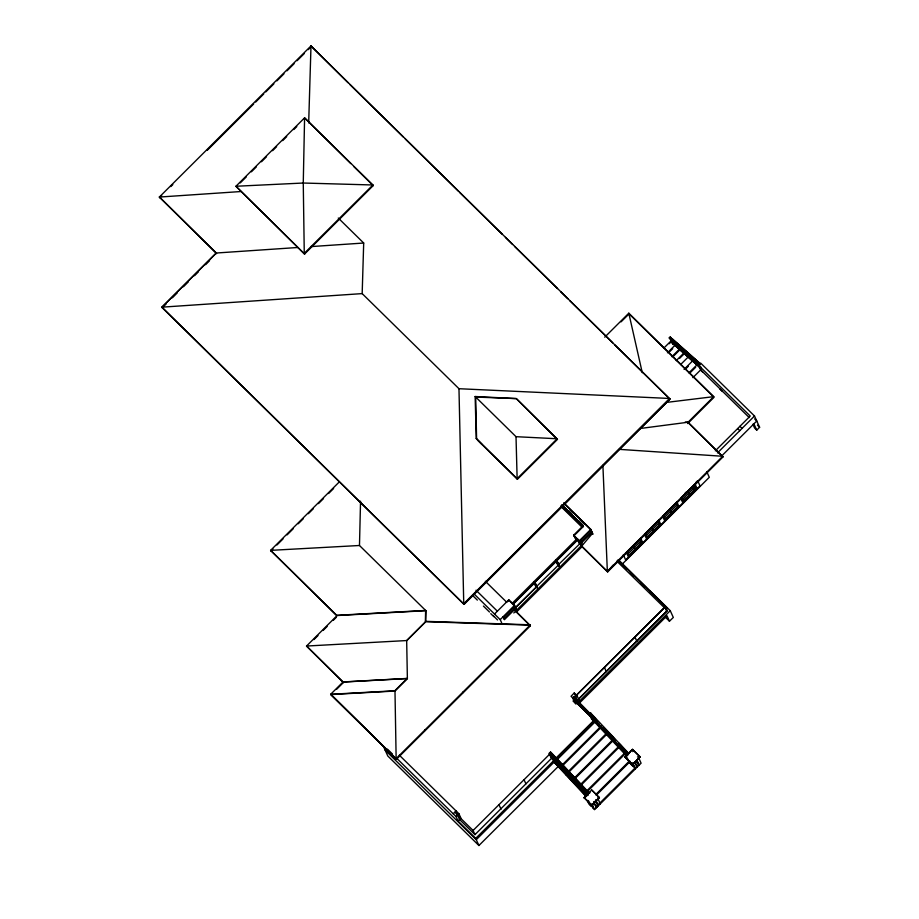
<?xml version="1.0" encoding="UTF-8"?>
<svg xmlns="http://www.w3.org/2000/svg" width="919" height="919" viewBox="0 0 919 919"><rect width="100%" height="100%" fill="white"/><g stroke="black" fill="none" stroke-linecap="round" stroke-linejoin="round"><path stroke-width="1.38" d="M596.362 719.945L578.717 701.898L670.25 610.675L618.602 559.924M529.654 624.782L425.371 621.336L425.635 610.446L359.478 545.495L360.547 501.177M308.681 122.939L310.99 45.984L669.974 399.11L464.049 604.346L162.272 307.773M669.675 398.467L458.972 388.714L362.178 293.609L363.694 243.03L338.272 218.044M613.053 565.196L607.643 571.882L582.026 546.713L581.727 546.058L592.56 533.307M692.949 489.597L695.04 487.059L692.662 488.977M685.792 498.293L683.426 501.142L681.864 497.684M575.639 697.199L577.741 701.875L579.177 700.45L577.063 695.775L574.226 692.983L571.055 696.28L573.927 699.106L575.995 703.678L572.629 697.82L573.812 696.636L575.122 697.912M664.23 607.574L616.775 561.118M216.631 253.655L159.389 197.022L310.967 45.95L348.048 82.744M161.698 195.655L159.699 197.711L159.401 197.057L240.95 191.531M170.796 186.591L172.818 184.581M207.189 150.371L253.667 104.008M255.7 102.032L263.764 93.933M265.786 91.923L273.873 83.859M276.918 80.872L283.982 73.796M287.027 70.809L294.08 63.721M297.113 60.7L304.189 53.647M308.244 49.649L311.265 46.593L310.967 45.95M240.273 182.881L246.338 176.85M251.381 171.819L256.424 166.787M261.478 161.755L266.521 156.724M272.575 150.693L276.619 146.661M282.673 140.63L286.705 136.609M293.781 129.568L296.803 126.546M166.293 303.764L162.295 307.819L161.997 307.164L216.321 252.966M458.972 388.714L463.75 603.703L669.641 398.398L669.94 399.053L464.015 604.277L161.974 307.13L216.344 253.012L297.882 247.487M172.358 297.79L177.367 292.736M183.421 286.751L188.441 281.696M194.495 275.723L198.504 271.668M205.557 264.683L209.566 260.64M304.557 254.046L373.194 185.627L372.907 184.983L304.591 117.85L235.942 186.258L304.557 254.046L235.942 186.258L303.259 183.03L372.907 184.983L304.269 253.391L303.259 183.03L304.591 117.85L350.771 163.582M339.329 481.878L270.611 550.366L336.308 615.282M270.91 551.009L272.932 548.988M276.975 544.956L283.041 538.913M287.096 534.881L293.161 528.827M298.216 523.784L303.281 518.741M308.336 513.71L313.39 508.666M318.456 503.623L323.511 498.58M328.565 493.537L333.62 488.506M604.736 337.181L628.803 313.195L713.73 396.652L714.017 397.295L687.688 423.556M621.072 321.845L629.101 313.85L628.803 313.195L642.266 372.666M313.942 639.59L318.008 635.546M323.097 630.468L327.164 626.413M333.264 620.336L336.308 617.292M477.466 440.04L517.42 479.293L557.454 439.385L516.294 398.593L475.146 396.514L476.26 438.501L482.061 444.555M700.301 363.671L672.134 338.709L671.18 339.662L699.439 364.843L669.227 337.928L670.181 336.986L671.261 337.939M669.744 338.514L670.698 337.572L670.181 336.986M671.352 338.158L670.399 339.1L672.34 343.384L673.294 344.315L674.247 343.361M664.023 347.922L672.662 339.306M669.239 343.717L671.203 341.753M672.34 343.384L673.294 342.431M701.151 368.622L672.995 343.672L673.949 342.718L672.237 338.927L671.284 339.881L673.294 344.315M677.131 345.9L676.648 346.371L674.994 341.753M673.501 341.386L675.166 345.062L674.695 344.591L675.649 344.579L667.447 352.804M677.659 347.221L678.613 347.21L677.659 347.221L676.476 343.074L679.612 349.002L677.475 344.866L678.429 344.855L681.094 350.311L681.576 349.84L679.911 346.164L678.957 346.176L681.094 350.311M678.13 347.681L676.464 344.016L676.947 343.534M668.768 352.574L672.697 348.669M676.648 346.371L676.648 345.429M396.434 759.289L330.668 694.293L394.779 690.789L407.174 678.429L343.063 681.944L330.668 694.293L396.434 759.289L530.378 625.793L514.985 610.377M679.911 346.164L678.957 346.176M336.676 689.239L343.35 682.587L343.063 681.944M679.141 348.531L679.612 348.06L677.958 344.384M682.576 351.621L680.439 347.485L681.393 347.474L680.91 347.956L682.576 351.621L683.058 351.15L680.922 347.014M671.846 356.71L680.094 348.519M673.168 356.48L680.037 349.634M680.623 349.84L681.576 349.84M685.069 353.781L683.885 349.645L685.54 354.252L686.022 353.781L685.069 353.781L685.54 354.252M684.54 352.459L683.587 352.471L684.058 352M684.885 351.426L685.838 351.426L687.492 355.09L687.021 355.573L684.908 351.334L687.021 355.573M676.246 360.616L684.104 352.793M679.532 358.433L684.437 353.551M686.367 352.747L687.32 352.735L688.974 356.411L688.503 356.882L686.367 352.747L688.503 356.882M686.55 355.102L687.021 354.631L685.367 350.955M688.262 353.528L687.791 354.01L689.928 358.146L690.399 357.663L688.262 353.528L691.467 359.513L691.938 359.03L690.364 356.124M688.032 356.411L688.974 356.411M680.646 364.521L688.503 356.698M689.928 358.146L689.928 357.204M691.283 357.158L691.295 356.216L690.812 356.687L692.949 360.822L693.42 360.351L692.478 360.351L692.949 360.822M407.324 678.544L343.212 682.059L306.532 646.046L406.669 640.554L425.727 621.566L425.991 610.675L337.135 615.535L306.532 646.046L343.35 682.587M406.726 640.692L425.784 621.703L530.068 625.138M692.294 357.996L693.248 357.996L694.902 361.661L694.431 362.132L692.294 357.996L693.248 357.996M694.259 358.835L696.384 362.971L695.442 362.982L693.776 359.318L694.259 358.835L696.924 364.303L697.866 364.292M684.069 369.404L692.903 360.604M695.913 363.453L694.247 359.777L694.73 359.306M685.39 369.185L688.342 366.244M693.96 361.672L694.431 361.19L692.777 357.525M695.729 361.098L695.74 360.156L695.258 360.627L697.395 364.763M697.222 361.466L696.74 361.937L698.877 366.072L699.348 365.601L698.406 365.613L698.877 366.072M688.928 372.85L697.349 364.464M699.807 366.164L698.704 362.775M689.801 373.091L695.683 367.221M749.238 417.594L700.68 369.875L698.624 365.337L700.772 363.2L754.499 415.997L759.611 427.289L756.751 430.138L754.614 428.047L752.902 424.268M700.841 366.911L699.887 366.922L698.222 363.258L698.693 363.717M692.892 377.629L700.68 369.875M530.091 625.138L396.146 758.634L330.874 694.546L394.986 691.042L407.381 678.681L406.669 640.554M494.514 614.041L508.816 599.785L514.514 605.38L516.662 610.136L514.755 608.275M574.88 536.765L576.741 540.866L573.64 535.18L583.174 525.679L561.831 504.703M508.15 601.382L508.816 599.785M574.892 534.881L573.938 535.823L577.729 539.556M575.845 533.928L583.473 526.323L562.118 505.347M687.745 422.556L713.73 396.652L666.229 402.442M511.975 603.53L576.741 538.982M533.859 582.072L537.27 587.942L534.008 581.922L537.42 587.792L536.053 586.46M536.811 586.253L557.913 565.576L555.8 560.211L559.062 566.23L557.695 564.886M513.009 604.024L534.272 583.186L513.181 604.197L514.571 607.275M534.95 582.152L556.064 561.463L534.95 582.152L536.995 586.425M555.8 560.211L559.212 566.081L556.742 560.429L577.833 539.419M558.775 564.714L556.925 560.601L578.005 539.591L579.866 543.692L558.603 564.53M501.648 622.806L500.212 619.636L514.514 605.38M578.637 542.727L581.486 545.518L579.338 540.774L590.779 529.367L563.738 502.796M503.359 617.43L514.801 606.035L510.056 601.371M503.991 618.832L514.479 608.389M514.858 608.125L536.122 587.287L515.042 608.298M581.222 541.877L591.71 531.423M514.87 609.251L504.382 619.705L503.072 616.787M581.612 542.738L592.1 532.285M513.801 612.984L582.439 544.576L580.578 540.475M516.237 612.272L582.026 546.713M715.304 450.838L750.226 416.043L698.624 365.337M717.44 452.941L754.499 415.997M721.725 455.904L756.762 420.994L754.625 418.892M684.621 493.687L686.631 491.688M695.672 482.67L697.682 480.671L700.025 485.852L625.667 559.958L623.323 554.777M685.241 422.039L688.044 422.235L723 456.915L607.643 571.882L581.727 546.058M628.309 553.571L640.692 541.222M646.413 535.524L658.808 523.164M664.529 517.466L676.924 505.117M682.645 499.419L695.04 487.059M621.52 564.84L709.296 477.294L706.837 471.861M453.205 813.786L456.065 810.937L459.362 819.311L474.962 834.647L551.768 758.095M665.448 606.597L573.157 698.348L575.041 702.495M573.927 699.106L577.063 695.775M558.649 766.055L478.914 845.526L475.686 838.392L458.099 821.115L456.042 816.577L458.903 813.729L399.351 755.211M578.085 699.462L666.953 610.894L665.069 606.735M578.35 699.439L667.309 610.779L665.31 606.506L617.924 559.935M591.388 717.417L576.431 702.713L591.503 717.291M458.099 821.115L460.959 818.266L458.903 813.729M577.189 702.484L575.845 703.77L572.996 700.979M665.701 617.522L669.457 621.221L673.317 617.453L670.25 610.675M551.285 757.83C554.892 761.346 548.677 755.096 549.24 753.293L550.55 751.995L553.077 755.969M591.572 718.842L589.458 714.166L590.653 712.983L591.939 714.626M474.962 834.647L473.078 830.489L549.895 753.936M590.48 714.201L574.524 698.509M552.595 759.117L550.538 754.579L551.859 753.27M587.528 794.303L550.665 755.234L551.917 753.408L589.607 793.361M590.883 715.338L591.836 714.385M627.677 755.395L590.814 716.326L592.066 714.5L628.895 753.546M590.814 716.326L590.986 715.568M592.468 717.75L591.503 718.704L592.87 720.117L589.458 714.166M553.054 757.773L554.49 756.348M594.627 717.429L592.341 719.703L593.237 718.624M552.549 756.222L552.078 755.751L554.077 759.588L554.077 758.646M557.075 761.828L557.075 762.77L555.076 758.922L555.547 758.451M475.686 838.392L593.812 720.668L553.066 761.242L554.077 762.31M557.833 757.865L564.898 750.812M567.931 747.79L575.007 740.748M578.028 737.727L586.115 729.675M594.754 721.576L476.272 839.69L385.153 750.157M553.031 755.74L552.56 755.28L555.065 760.668L556.006 760.656M557.19 759.634L594.949 722.012M593.318 717.785L595.317 721.633L594.777 718.899M557.569 760.553L556.615 760.564L558.614 764.401L558.614 763.459M595.363 720.542L596.385 722.793L597.339 722.793M596.868 721.518L596.397 721.059L597.924 724.436L598.878 724.425M558.672 763.321L560.153 766.032L560.165 765.09M586.414 796.268L559.556 767.549L599.958 727.285M562.956 765.366L600.337 728.124M559.705 763.827L561.704 767.664L561.704 766.733M562.784 767.101L563.738 767.089L566.322 772.569L566.322 771.627M561.245 765.458L562.773 768.835L563.715 768.824M604.105 729.226L605.058 729.215L607.654 734.706L605.644 730.858L606.126 731.329M563.29 768.227L564.312 770.467L565.265 770.467M568.723 771.03L606.092 733.776M566.07 774.889L607.482 733.615M566.345 770.834L565.863 770.363L567.873 774.2L567.873 773.27M571.423 777.003L570.481 777.003L568.953 773.637L569.424 773.155M567.414 771.994L569.412 775.843L568.872 773.12M609.24 735.257L610.262 737.509L611.204 737.497M574.042 779.806L574.03 780.736L572.503 777.371L572.985 776.888M572.491 779.105L570.492 775.268L572.491 779.105L572.491 778.163M609.688 734.12L611.801 739.14L612.755 739.129M574.857 777.52L612.238 740.277M572.204 781.38L613.628 740.105M573.571 778.531L575.581 782.379L575.581 781.437M575.122 780.174L576.638 783.539L577.591 783.539M577.166 782.931L578.66 785.642L578.12 782.919M577.971 787.043L620.394 744.758L618.476 742.874M581.382 784.86L618.751 747.606M580.199 787.273L578.2 783.436L580.199 787.273L580.199 786.342M621.543 747.664L621.543 746.733M580.211 785.538L579.74 785.067L581.738 788.916L581.75 787.974M583.301 787.87L582.83 788.341L584.829 792.178L585.3 791.707M581.279 786.71L582.807 790.076L583.76 790.076M623.116 749.961L624.127 752.213L625.081 752.201M587.138 790.524L624.518 753.27M586.379 792.075L585.908 791.604L587.907 795.452L586.379 792.075L586.862 791.604M587.517 791.362L624.897 754.108M583.772 788.33L586.368 793.809L586.368 792.879M587.93 792.764L587.919 793.706M584.07 797.589L591.698 789.995L599.291 797.451L591.859 805.481L584.07 797.589L593.375 806.997L592.663 807.709L594.559 809.57L641.094 763.195L638.395 757.222M624.886 756.911L632.513 749.318L640.106 756.774L632.674 764.803L624.886 756.911L632.674 764.803M584.266 798.025L589.987 792.327M625.081 757.348L627.826 754.614M628.78 753.66L632.513 749.318M626.034 758.278L626.988 757.325M632.709 751.627L633.662 750.674M595.845 794.464L628.688 761.725M596.213 795.303L630.066 761.575M631.904 763.574L631.181 764.286L629.676 760.955M587.252 800.392L588.872 803.976L590.768 805.837L591.48 805.124M591.664 805.055L599.291 797.451M632.479 764.378L640.106 756.774L637.476 756.888M633.8 765.435L633.088 766.147L631.571 762.816M596.086 806.836L597.66 805.067L595.765 800.874M639.429 544.599L641.485 542.945L639.911 539.487M640.061 428.507L688.044 422.235M310.76 246.614L363.694 243.03M161.997 307.164L362.178 293.609M359.478 545.495L270.611 550.366L337.032 615.638M336.768 615.316L425.635 610.446M475.146 396.514L516.018 436.686L557.178 438.754L517.133 478.661L517.42 479.293M619.188 449.345L722.702 456.272L607.344 571.239L602.898 465.382M670.698 337.572L700.393 363.89M669.227 337.928L670.307 338.881M684.322 351.839L687.446 354.608M691.628 358.307L694.753 361.087M701.094 368.508L672.995 343.672M588.114 712.099L590.182 714.063M669.457 621.221L667.022 615.776L579.303 703.196L578.717 701.898M690.284 355.366L689.33 355.377L691.467 359.513M674.983 342.695L674.512 342.236L676.177 345.9M757.463 425.164L759.611 427.289M700.887 370.334L702.782 372.195M719.864 388.978L722.403 391.483M629.101 313.85L666.964 351.058M668.998 353.068L712.995 396.296M739.91 426.313L742.047 428.415M737.658 428.564L739.795 430.655M350.093 84.755L403.234 136.965M405.279 138.976L458.409 191.198M459.454 192.243L502.371 234.425M505.416 237.378L512.595 244.465M514.617 246.418L557.534 288.589M560.601 291.61L567.781 298.698M569.791 300.639L612.709 342.821M614.788 344.889L667.895 397.042M688.549 423.062L723 456.915M353.826 166.592L373.194 185.627M557.454 439.385L516.294 398.593L475.697 397.065L476.593 438.834M565.047 504.451L591.066 530.022L579.625 541.417L577.534 539.12M569.746 509.85L572.79 512.836M579.912 519.832L583.979 523.83M619.188 561.233L626.321 568.229M630.388 572.238L634.466 576.236M640.566 582.232L645.655 587.241M649.733 591.239L656.855 598.246M658.9 600.245L667.045 608.252M618.498 560.958L626.471 568.792M561.739 505.749L583.083 526.725M561.107 505.611L582.462 526.598M560.923 506.449L582.278 527.426M666.47 611.215L665.551 606.506L573.272 698.463L575.156 702.61M476.26 438.501L517.133 478.661L516.018 436.686M573.64 535.18L579.338 540.774M575.524 538.166L577.419 540.027M575.914 539.028L577.81 540.889M555.65 560.349L557.006 561.693M159.389 197.022L216.344 253.012M485.358 581.279L506.851 602.382M516.087 611.744L530.378 625.793M476.031 590.216L497.374 611.192M632.709 749.743L640.302 757.21M474.181 594.065L500.212 619.636M473.308 596.144L477.352 600.107M483.405 606.069L489.471 612.02M493.514 615.994L497.547 619.957M490.769 613.662L493.802 616.638M592.812 716.234L592.341 715.775L593.352 718.026M603.312 727.044L614.639 739.106M606.597 730.858L606.126 730.387L607.137 732.638M612.766 737.394L612.295 736.923L613.306 739.175M610.273 735.763L612.272 739.6M620.474 745.562L620.003 745.091L623.071 751.041L622.048 748.79M626.643 752.098L626.172 751.627L627.183 753.879M636.086 761.575L638.808 764.252L596.385 806.537L596.764 807.376L594.363 803.895M620.003 746.033L619.521 745.573L621.049 748.939M624.621 750.938L624.15 750.467L626.149 754.315L623.553 748.824M633.628 763.85L632.674 762.919L635.374 768.893M628.906 761.575L629.756 762.885M629.285 762.414L634.983 768.008M631.376 764.711L633.283 766.584M599.487 797.887L591.698 789.995M566.816 770.352L566.345 769.892L567.356 772.144M549.24 753.293L550.538 754.579M555.076 758.922L557.075 762.77M564.794 769.203L564.323 768.732L566.322 772.569M599.337 802.942L600.279 803.872L597.58 797.899M580.693 785.067L580.222 784.596L581.233 786.848M595.673 799.806L596.626 800.736M568.953 773.637L570.952 777.474M572.503 777.371L572.032 776.9L574.03 780.736M584.369 789.972L586.368 793.809M597.281 804.24L597.993 804.929M559.556 767.549L553.789 761.885L586.161 796.578M584.829 792.178L582.738 787.824M597.66 805.067L598.372 805.768L595.971 800.449L594.065 802.344L596.465 807.675L595.753 806.974M554.214 762.609L553.077 761.265M593.766 801.701L594.719 802.632M454.905 812.316L457.926 815.291M457.478 815.153L473.078 830.489M387.381 749.111L392.447 754.085M396.491 758.06L456.042 816.577M478.914 845.526L387.795 755.992L383.418 746.331M603.381 727.63L605.322 729.675M611.135 735.832L614.041 738.91M618.889 744.045L621.795 747.124M606.322 731.524L609.24 734.603L610.733 737.968M623.794 750.03L627.677 754.154M590.63 715.924L627.47 754.97M592.284 719.577L626.701 756.061M552.101 753.81L588.505 792.408M579.774 784.826L581.704 786.882M550.492 754.844L587.574 794.142M587.126 795.647L552.193 758.612L553.629 757.187M671.18 339.662L671.709 340.26M753.902 423.843L756.751 430.138M696.211 360.616L698.406 365.613M692.317 357.905L694.431 362.132M691.295 356.216L692.398 358.663M690.789 356.469L692.478 360.351M686.849 352.264L689.445 357.675M684.058 352.942L681.921 348.806L683.587 352.471M679.44 345.705L680.542 348.152M673.03 340.915L674.695 344.591M694.259 485.335L695.821 488.793M688.055 491.516L689.629 494.962M676.143 503.382L677.705 506.84M669.951 509.563L671.513 513.02M663.748 515.743L665.31 519.189M658.027 521.441L659.589 524.898M651.835 527.621L653.398 531.067M645.632 533.79L647.194 537.247M633.719 545.668L635.282 549.125M650.009 591.434L650.399 592.295M627.528 551.848L629.09 555.294M590.779 529.367L592.996 534.272M585.081 523.773L585.38 524.427M634.926 637.028L636.798 641.175M578.361 540.958L578.752 541.819M604.415 667.424L606.299 671.582M636.787 759.772L639.187 765.09M636.58 760.197L638.475 764.39M634.88 761.667L637.281 766.997M634.65 762.035L636.097 765.228M626.907 752.098L620.394 744.758M627.183 754.821L625.69 752.11L627.217 755.475M627.459 758.393L629.481 762.85M623.082 749.307L624.61 752.672M620.509 747.158L621.52 749.41M618.935 743.93L620.463 747.296M618.453 744.401L619.98 747.779M618.487 745.056L619.509 747.308M617.419 743.896L618.441 746.136M616.948 743.425L617.97 745.677M615.879 742.253L616.902 744.505M614.903 740.668L616.419 744.045M614.34 740.622L615.362 742.874M613.869 740.163L614.88 742.403M613.812 741.242L611.813 737.394L613.341 740.771M608.171 734.086L609.194 736.337L607.195 732.5M604.576 729.697L606.103 733.063M603.519 727.584L605.047 730.961M604.61 730.352L605.632 732.604M603.036 728.055L604.564 731.432M603.071 728.721L604.093 730.973M602.002 727.549L603.025 729.801M601.026 725.964L602.554 729.33M600.463 725.918L601.486 728.17M599.992 725.447L601.003 727.699M598.418 723.161L599.946 726.527M598.453 723.816L599.464 726.067M534.008 581.922L535.03 584.185M534.088 583.014L536.122 587.287M595.811 719.416L598.395 724.896M595.328 719.887L596.856 723.264M593.789 718.256L595.317 721.633M590.653 712.983L591.675 715.246M592.847 717.842L593.858 720.082L592.364 717.371M574.226 692.983L575.811 696.487M575.053 697.785L576.673 701.346M574.639 698.383L576.431 702.713M573.904 699.072L575.972 703.644M514.318 606.126L515.708 609.205M513.847 606.977L515.708 611.089M586.896 792.258L587.907 794.51M592.399 804.791L594.559 809.57M590.733 803.447L592.663 807.709M588.355 800.518L590.768 805.837M581.761 787.169L583.289 790.547M580.728 786.664L581.738 788.916M577.132 782.276L578.66 785.642M576.098 781.759L577.121 784.01M574.559 780.128L575.581 782.379M567.885 772.465L569.412 775.843M566.851 771.96L567.873 774.2M563.255 767.56L564.783 770.938M562.221 767.055L563.244 769.306M560.682 765.424L561.704 767.664M559.143 763.781L560.153 766.032M556.535 760.047L558.614 764.401M554.008 757.761L555.535 761.127M553.066 757.348L554.077 759.588M550.55 751.995L551.572 754.258M549.769 753.821L551.94 758.474M524.037 779.703L525.921 783.861M463.119 691.892L463.406 692.535M498.971 804.688L501.016 809.225M425.072 729.801L425.371 730.444M394.986 691.042L396.146 758.634M640.773 538.327L626.471 552.583L628.228 556.466L642.53 542.21L640.773 538.327M658.889 520.269L644.587 534.525L646.344 538.408L660.646 524.163L658.889 520.269M677.004 502.222L662.702 516.478L664.46 520.361L678.762 506.105L677.004 502.222M695.109 484.164L680.818 498.42L682.576 502.302L696.866 488.058L695.109 484.164M640.129 539.2L627.263 552.032L628.872 555.593L641.738 542.761L640.129 539.2M658.245 521.153L645.379 533.973L646.987 537.535L659.853 524.715L658.245 521.153M676.361 503.095L663.484 515.927L665.103 519.488L677.969 506.656L676.361 503.095M694.477 485.048L681.599 497.868L683.208 501.429L696.085 488.609L694.477 485.048"/></g></svg>
